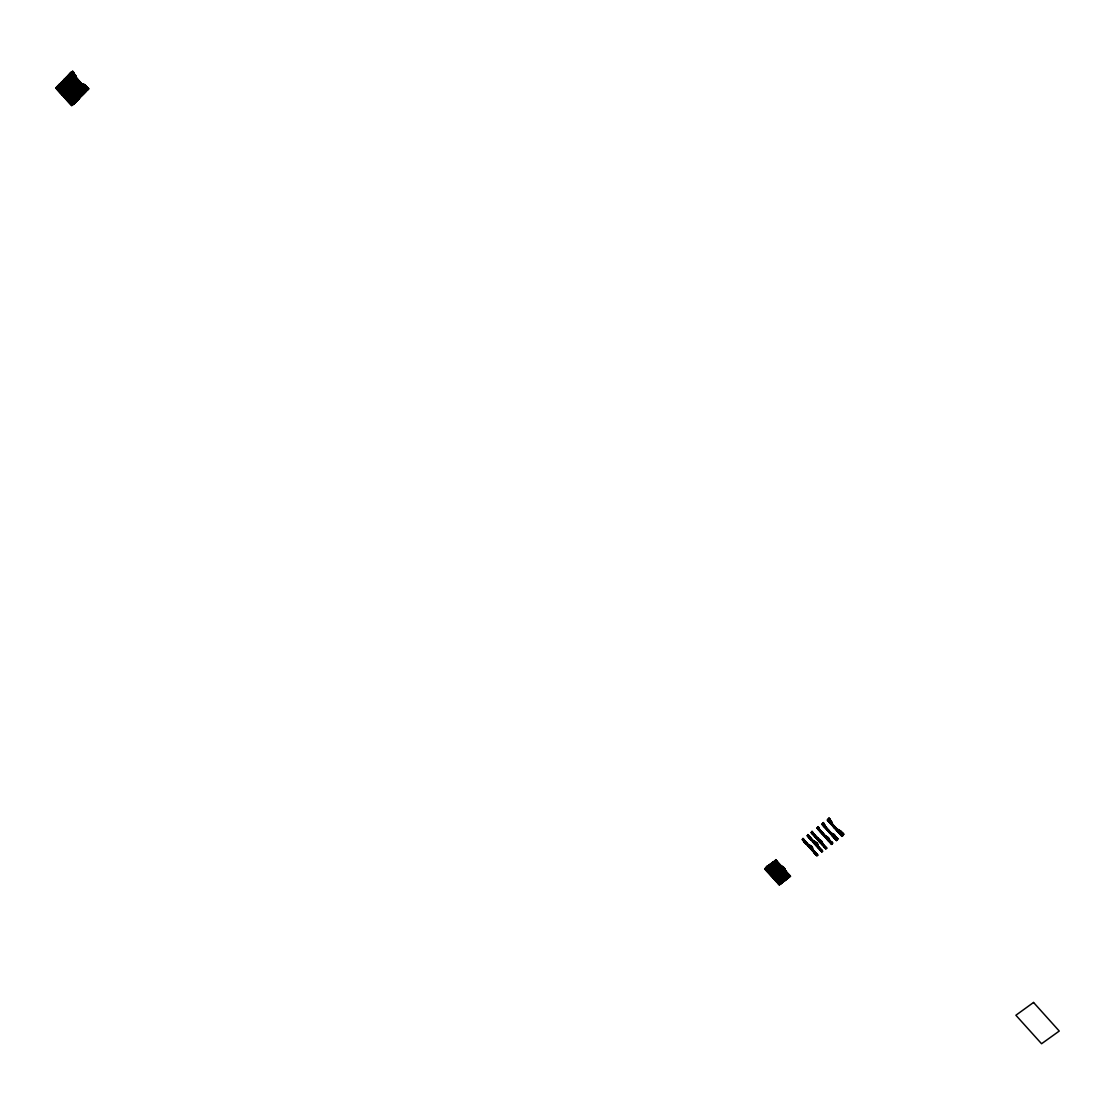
<?xml version="1.0" encoding="UTF-8"?>
<svg xmlns="http://www.w3.org/2000/svg" width="1115" height="1115" viewBox="0 0 1115 1115"><rect width="100%" height="100%" fill="white"/><g stroke="black" fill="none" stroke-linecap="round" stroke-linejoin="round"><path stroke-width="1.5" d="M769.768 872.069L770.521 873.547L772.556 871.4L774.939 873.157L778.172 870.035L778.981 870.927L777.615 872.041L778.423 873.491L776.556 874.941L775.287 873.798L772.946 876.223L771.106 875.596L775.524 872.083L774.632 871.261L771.942 873.449L773.071 874.606L771.455 875.387L770.646 874.495L777.239 869.156L776.43 868.264L775.176 869.923L774.535 868.237L768.779 873.38L779.97 864.669L778.312 865.393L776.695 863.609L775.552 865.059L774.2 864L772.765 865.17L771.956 864.278L775.789 861.825L776.598 860.557L775.789 859.665L774.981 860.919L789.559 877.003L788.876 875.442L787.734 876.348L786.925 875.456L787.65 874.927L788.876 874.495L777.685 883.178L781.643 879.317L782.451 880.209L781.28 881.895L783.51 879.387L784.319 880.279L783.023 882.063L768.472 865.365L770.075 867.804L770.981 866.453L771.817 867.972L772.779 866.578L773.559 868.139L774.758 866.522L775.301 868.306L776.834 866.397L776.235 867.568L775.65 865.839L774.493 867.4L773.545 865.993L771.817 867.972L772.082 867.094L772.625 868.864L773.949 867.149L774.368 869.031L776.458 866.731M775.552 876.585L775.496 877.282L776.528 875.819L777.239 877.449L778.535 875.846L779.915 876.892L780.263 876.028L780.723 877.784L781.448 876.585L782.465 877.951L783.51 876.474L784.207 878.118L784.737 876.989L783.274 878.843L782.646 877.129L781.531 878.676L780.723 877.129L779.789 878.509L778.995 876.948L778.047 878.341L777.448 876.599L776.305 878.174L775.552 876.585L774.563 878.007L773.462 876.724L772.834 877.84L784.43 868.125L778.019 873.296L779.232 874.383L775.496 877.282L774.326 876.055L773.754 877.115L772.263 876.181L772.012 876.948L783.608 867.233L782.27 868.961L783.078 869.867L784.319 868.223L784.012 869.129M777.615 872.041L775.747 874.048L774.214 873.143M768.988 869.547L769.963 868.766L770.758 870.313L767.97 872.488L779.162 863.777L777.225 863.233L778.34 862.885L767.162 871.596L768.11 870.216L768.904 871.763L769.796 870.439L768.988 869.547L768.11 870.216M813.615 835.4L814.563 834.661L813.615 835.4L813.323 833.49L812.807 834.494M815.246 837.198L816.194 836.459L815.246 837.198L813.629 834.842M769.963 868.766L771.204 867.777L770.381 866.885L769.141 868.529L769.559 867.526L769.949 869.421L771.036 867.916L771.845 868.808L770.758 870.313L771.845 868.808M778.995 876.948L779.915 876.892L779.134 875.428L783.329 872.111L781.629 870.397M819.441 840.069L818.494 840.794M820.264 840.306L819.316 841.7L820.264 840.306L817.755 837.672L816.877 838.996L817.755 837.672M79.75 84.726L78.872 83.75L77.52 84.461L79.263 85.284L78.412 85.437L80.991 82.775L65.506 98.747L68.085 96.099L69.715 97.005L68.963 97.075L70.621 95.988L68.907 93.339L74.747 88.029L73.186 87.04L76.196 84.698L77.088 85.674L74.078 88.015L76.35 90.134L72.489 93.967L71.513 92.545L70.621 93.995L71.513 94.97L72.405 93.521L73.688 94.663L75.137 93.228L76.029 94.204L72.252 98.148L70.719 97.158L72.489 95.96L73.367 96.935M772.779 866.578L772.333 865.449L771.942 866.341L770.507 865.365L768.333 867.637L767.956 865.714L766.59 867.47L781.155 883.512L783.594 880.808L782.089 882.787L767.524 866.745L767.956 865.714M773.016 863.442L773.81 864.892L771.97 865.784L771.148 864.892L771.956 864.278M779.134 875.428L778.409 875.958L776.834 874.132M771.148 864.892L770.326 865.533L769.517 864.641L768.458 866.021M771.97 865.784L770.075 867.804L770.381 866.885M773.141 866.341L774.423 865.324L775.427 866.676L776.458 865.226L777.266 866.118L776.235 867.568L777.364 866.021L777.977 867.735L778.939 866.341L779.72 867.902L780.709 866.48L781.462 868.069L782.674 866.453L785.127 869.115L773.643 878.732L774.27 877.616M778.939 866.341L780.779 865.561L769.587 874.271L770.521 873.547L768.946 872.697M774.632 871.261L778.827 867.958L779.594 869.533L778.172 870.035M778.827 867.958L779.97 867.038L780.779 867.93L779.594 869.533L780.779 867.93M72.308 90.454L71.472 88.81L72.893 88.029L71.444 86.942L73.186 85.869L74.078 86.845L70.607 89.702L71.221 91.555M829.198 832.473L830.145 831.748L829.198 832.473L828.417 830.982L829.337 830.842L828.417 830.982M70.621 93.995L73.242 90.775L75.053 91.416M71.513 94.97L72.768 95.597L74.092 94.301L74.97 95.277M780.458 868.223L781.267 869.115L780.402 870.425L778.535 871.874L777.211 870.787M778.577 871.289L779.357 872.766L778.423 872.934M74.635 97.562L73.757 96.587L72.461 97.256L73.994 98.259L76.628 95.542L78.468 97.437L77.702 97.521L79.374 96.406L78.538 94.775L81.841 95.751L65.2 78.217L66.579 77.493L67.457 78.468L66.315 79.625L62.663 83.29L61.771 82.315L77.729 99.388L79.04 98.789L78.148 97.813L76.837 98.413L78.621 97.298L79.499 98.273L77.729 99.388M79.374 96.406L80.224 95.542L81.102 96.517L80.308 96.726L64.335 79.109L65.437 78.649L66.315 79.625M838.912 830.396L837.909 831.846L838.87 831.107L838.104 829.49L837.1 830.94L838.104 829.49M780.709 866.48L779.72 867.902L779.97 867.038M780.821 874.132L781.629 875.024L783.134 873.784L784.458 874.885L784.695 874.118L785.504 875.01L784.333 876.502L784.904 875.428L786.075 876.669L788.068 876.055L788.626 877.728L773.239 861.728L771.915 862.801L786.758 879.178L786.214 877.394L785.95 878.285L787.385 876.557L788.193 877.449L787.692 878.453L786.786 876.989L785.95 878.285L783.232 875.205L782.591 876.334L781.058 875.428L779.943 876.32M65.423 97.562L64.586 95.918L66.175 96.782L64.614 97.772L80.113 81.785L80.921 83.472L80.141 83.653L81.52 84.796L80.155 85.534L80.921 85.437L79.277 84.545L80.642 83.82M772.89 867.986L771.691 869.588L772.695 868.167L773.434 869.756L774.758 868.041M772.695 868.167L772.625 868.864L773.587 867.47M80.224 95.542L81.144 93.981L82.775 94.803L66.05 77.339L67.346 76.684L68.238 77.66L66.942 78.315L67.945 79.82L66.97 80.182L67.931 81.73L66.998 82.05L68.21 83.36L65.116 86.608L61.813 85.52L63.625 84.294L64.517 85.27L63.555 85.604L64.921 84.893L65.813 85.869M70.621 95.988L71.262 95.305L72.141 96.28L73.2 95.207L74.078 96.183M67.123 95.806L66.315 94.148L67.346 93.716L68.224 94.691L66.175 96.782M74.092 94.301L79.723 88.531L78.44 87.305L80.294 86.12L78.412 85.437L80.043 84.461M780.305 871.47L781.866 873.31L785.183 870.676L786.451 871.818L783.65 873.993L782.033 873.157M785.573 871.93L786.326 873.435L784.695 874.118M76.628 95.542L75.067 96.461L76.712 97.353L75.959 97.437L77.952 96.015L76.768 92.824L85.116 84.991L86.008 85.966L82.817 88.461L85.228 90.468L80.949 94.775M77.576 94.482L80.238 91.137L81.688 92.113L86.9 86.928L88.782 88.796L86.343 90.51L70.356 72.879L72.698 71.262L73.576 72.252L71.248 73.855L73.005 74.677L70.412 76.614L71.221 78.301L69.757 79.75L70.649 80.726L74.482 76.921L75.36 77.897L70.51 82.747L68.726 80.266L71.026 78.496L72.796 80.461M831.665 842.16L830.773 843.511L831.665 842.16L829.212 839.47L828.334 840.822L829.365 839.344L828.557 838.438L827.525 839.916L828.779 838.243L827.957 837.351L826.717 839.01L827.957 837.351M71.221 78.301L73.702 75.834L72.141 74.83L74.245 73.437L73.353 72.461L56.642 88.977L58.997 87.346L59.876 88.322L57.52 89.967L74.245 73.437M70.12 85.2L69.228 84.224L67.917 84.907L69.646 85.73L68.809 85.883L73.897 81.242L73.074 79.555L76.294 76.935L75.402 75.959L59.304 91.918L61.618 90.217L60.126 89.158L62.05 87.918L60.099 87.305L61.924 86.162L62.802 87.137L60.99 88.28L62.524 89.284L61.018 90.148L62.078 91.597L60.893 92.768L62.328 95.04L68.935 88.364L67.081 87.653L69.841 85.562L70.719 86.538L68.837 87.751L70.273 88.838L68.865 89.618L69.646 93.2M767.705 868.961L767.287 869.979L768.583 868.278L769.406 869.17L768.096 870.871L767.705 868.961L766.353 870.704L777.531 861.979L776.667 862.118L777.476 863.01L776.695 863.609M779.106 864.794L779.845 866.285L778.479 865.24L777.169 866.843L777.266 866.118M828.473 839.177L828.557 838.438M73.897 81.242L76.559 77.869L61.074 93.869M776.667 862.118L775.664 863.442L774.242 862.452M825.839 835.985L825.086 837.212L825.839 835.985L826.647 836.891L825.894 838.118L826.926 836.64L827.651 838.271M776.528 875.819L776.43 876.557L778.66 874.327L780.04 875.275L778.925 875.596L777.378 873.756M66.189 92.991L68.628 90.538L66.217 88.545L68.921 86.496L69.813 87.472L67.973 88.642L69.395 89.744L64.768 94.385L63.68 93.075L62.663 94.636L63.541 95.611L66.189 92.991L67.067 93.967L63.736 96.796L79.221 80.81L79.667 82.831L80.113 81.785M67.025 83.918L68.67 84.838L67.917 84.907L69.534 83.848L67.862 81.158L68.726 80.266L68.21 81.381L69.102 82.357L70.649 80.726M67.067 93.967L68.879 91.486L70.315 92.475M69.534 83.848L70.245 83.095L71.137 84.071M831.72 842.787L831.832 842.02L832.64 842.926L831.581 844.417L816.947 828.194L818.048 826.661L818.87 827.567L817.755 829.1L818.563 827.846L819.525 829.267L818.577 829.992L819.525 829.267M73.2 95.207L73.688 94.663M773.643 878.732L774.674 877.254L775.371 878.899L776.779 877.101L777.113 879.066L778.423 877.352L778.855 879.233L780.068 877.603L780.598 879.401L781.88 877.7L782.34 879.568L783.859 877.658L784.667 878.55L784.082 879.735L785.657 877.784L786.465 878.662L785.824 879.902L771.245 863.832L772.054 864.724L770.507 865.365M819.4 849.282L820.333 848.557M774.674 877.254L774.563 878.007L775.134 876.948M818.717 846.759L817.769 847.484L818.717 846.759L817.643 845.435L816.961 846.592L818.006 845.1L817.197 844.208L816.138 845.686L817.588 843.86L815.887 842.132L814.521 843.888L815.887 842.132M818.577 848.39L819.525 847.651L818.577 848.39L818.117 846.62M774.089 873.254L772.751 874.341M773.183 864.794L774.618 865.784L775.413 864.543L776.361 865.951L776.458 865.226M783.51 876.474L782.465 877.951L782.646 877.129M817.086 844.961L817.197 844.208M833.03 826.424L833.978 825.685L833.03 826.424L832.306 824.891L833.17 824.779L831.888 823.637L831.4 824.612L832.348 823.874L831.483 822.368L830.591 823.72L831.832 822.062L830.285 820.18L828.961 821.908L830.452 820.041L829.63 819.135L828.138 821.002L829.853 818.94L829.044 818.034L827.33 820.096L841.978 836.362L843.804 834.173L842.996 833.281L841.17 835.456L842.996 833.281M833.17 824.779L832.306 824.891M78.245 82.426L76.628 83.486L77.52 84.461L79.137 83.416L78.775 81.841M79.137 83.416L80.029 82.482M77.506 92.657L76.74 90.956L78.231 91.89M812.849 851.303L813.797 850.578M813.671 852.208L814.605 851.47L813.671 852.208L812.96 850.647M827.567 830.675L828.515 829.936L827.567 830.675L827.107 828.905L826.759 829.769L827.428 828.626L826.759 829.769M828.389 831.581L827.678 830.02M81.883 93.813L82.97 92.726L83.862 93.702L82.775 94.803M821.016 851.08L821.964 850.355L821.016 851.08L820.319 849.519L821.156 849.449L820.208 850.188L818.675 847.748M64.363 91.082L65.813 89.66L64.475 88.461L66.37 87.235L64.447 86.594L66.231 85.493L67.109 86.468L65.339 87.569L67.039 88.419L61.924 92.977L64.363 91.082L66.064 93.102M782.841 874.048L780.653 875.791L779.831 874.899M773.239 861.728L773.922 863.275L771.538 864.641M61.785 93.744L61.924 92.977L61.437 94.064M770.326 865.533L766.479 869.087L767.301 867.707L768.11 868.599L767.287 869.979L769.002 867.916L767.455 866.076L765.657 868.195L780.235 884.237L782.925 881.296L782.117 880.404L778.493 884.07L789.685 875.387L788.876 875.442M771.036 867.916L770.883 868.697L772.082 867.094M63.485 91.987L62.761 90.231L65.186 88.433L63.583 87.472L65.492 86.259M77.952 96.015L77.493 94.552L78.51 92.907L79.249 94.538L80.266 93.005L81.507 94.162M78.385 95.528L81.116 92.113L82.705 92.977M816.947 828.194L818.048 826.661M65.283 95.806L66.245 94.831M820.25 840.961L820.431 840.152L821.239 841.058L820.124 842.606L821.239 841.058M79.221 80.81L78.12 82.552L76.419 80.517L77.451 78.844L61.966 94.845L62.663 94.636M774.535 868.237L774.368 869.031L775.566 867.428M772.263 876.181L773.099 875.54L773.462 876.724M770.799 871.247L771.608 872.139L770.577 872.947M60.712 83.486L76.475 101.521L74.287 102.928L58.328 85.339L60.308 85.953L59.206 86.315L61.604 84.461L60.712 83.486L61.757 81.785M61.604 84.461L62.356 83.667L63.248 84.642L64.405 83.472L65.297 84.461L64.517 85.27M81.813 92.001L86.859 86.97L85.966 85.994L69.046 102.664L71.89 100.559L71.012 99.583L69.019 100.796L71.485 99.04L72.377 100.016L69.91 101.772L71.89 100.559M65.032 80.907L64.335 79.109M79.249 94.538L78.998 94.873M785.267 873.714L786.2 875.052L784.904 875.428M785.42 875.08L786.075 876.669L784.207 878.118L785.796 876.265M825.95 826.689L825.128 827.971L826.076 827.232L825.142 825.783L824.306 827.065L825.253 826.327L824.431 824.779L823.497 826.159L824.626 824.612L823.818 823.706L822.689 825.253L824.083 823.483L823.26 822.577L821.866 824.361L836.515 840.599L837.95 838.759L836.194 837.072L834.898 838.787L836.194 837.072M808.696 844.738L807.985 845.923L808.696 844.738L809.504 845.63L808.793 846.815L809.922 845.268L810.73 846.16L809.601 847.707L810.73 846.16M823.637 824.515L823.818 823.706M79.165 90.942L78.454 89.172L80.266 89.827M77.256 79.653L76.559 77.869M74.83 93.521L73.938 92.545L75.179 91.305L76.921 93.284L76.029 94.204M804.04 839.79L803.107 840.529L804.04 839.79L803.009 838.452L802.298 839.623L816.919 855.79L815.093 853.616L816.236 853.268L815.288 854.006L814.062 852.905L815.427 852.376L814.062 852.905M833.602 834.508L832.445 836.083L833.602 834.508L832.78 833.616L831.637 835.191L832.78 833.616M830.006 833.379L830.954 832.64L830.006 833.379L829.365 831.776M63.541 95.611L64.768 94.385M777.364 866.021L777.169 866.843L777.908 865.644L778.911 867.01L779.287 866.132M81.841 95.751L82.036 94.956M815.469 843.163L814.856 841.421L813.713 842.996L814.856 841.421M85.228 90.468L86.496 89.186L83.834 86.273L82.803 86.594L84.824 85.256L83.932 84.28L81.047 86.51L83.43 88.517L80.893 91.04L80.015 90.064L81.27 88.81L83.946 91.723M776.848 872.613L777.49 874.216L776.221 873.073M777.448 876.599L777.239 877.449L777.991 876.237L778.981 877.616L779.343 876.738M775.65 865.839L775.427 866.676L776.221 865.435M784.779 872.543L785.587 873.435C785.03 875.136 782.117 871.707 784.556 871.122L782.967 869.31M836.292 830.034L837.24 829.295L836.292 830.034L835.665 828.403L835.47 829.142L836.417 828.403L835.665 828.403M781.517 867.372L780.528 868.794L781.699 867.219L782.27 868.961L783.483 867.345L783.204 868.237M781.699 867.219L781.462 868.069L782.27 866.815L781.462 865.923L780.653 867.177L780.263 865.365M781.866 876.32L781.071 876.92M816.055 838.104L817.002 837.365L816.055 838.104L815.455 836.459M68.475 81.13L67.834 79.29L71.806 75.876L70.384 74.747L73.353 72.461M70.245 83.095L70.496 82.231L71.82 83.346M775.023 874.035L773.099 875.54M778.312 865.393L777.908 865.644M77.353 90.914L78.273 89.967M62.524 92.963L61.646 91.987L62.761 90.231L64.614 90.859M774.758 866.522L774.493 867.4L775.232 866.216M780.068 877.603L779.789 878.509L780.723 877.129M771.455 875.387L771.204 876.055L782.674 866.453M774.117 874.731L774.925 875.623L773.908 876.432M782.019 874.676L782.828 875.568L781.448 876.585M778.409 875.958L777.991 876.237M71.026 78.496L72.308 77.214L74.078 79.179M62.356 83.667L62.649 82.761L63.973 83.876L65.339 82.51L66.231 83.486L65.297 84.461M64.963 82.872L64.071 81.883L65.227 80.726L66.12 81.702L64.405 83.472M772.834 877.84L773.071 877.073M830.717 822.076L831.01 821.156L829.769 822.814L831.107 821.086L829.769 822.814M835.846 838.062L835.33 836.222L834.076 837.895L835.33 836.222L833.867 834.285L832.445 836.083M71.262 95.305L71.541 94.413L70.691 95.305L71.639 96.838L69.855 98.05L70.719 97.869L68.963 97.075L70.287 96.392L71.165 97.367M73.771 92.698L72.057 90.691L73.325 89.423L74.217 90.399L71.611 92.991M787.148 876.766L786.786 876.989M778.981 870.927L779.733 870.355L780.556 871.247L779.385 872.181M823.511 844.571L822.563 845.295L823.511 844.571L822.41 843.247L821.755 844.403L822.689 843.665L821.88 842.104L820.933 843.498L822.201 841.825L821.393 840.919L820.124 842.606M821.072 841.867L821.393 840.919M771.204 867.777L770.883 868.697L771.789 867.359M777.239 869.156L776.918 870.09L778.186 868.418L777.378 867.526L776.11 869.198L776.43 868.264M69.437 91.5L71.43 89.479M778.186 868.418L777.852 869.365L779.162 867.651L778.354 866.759L777.043 868.474L777.378 867.526M835.024 837.156L835.372 836.18L834.076 837.895M834.215 836.25L834.55 835.288L833.267 836.989L834.675 835.177L833.267 836.989M807.985 845.923L808.277 845.114L806.229 843.679L807.302 843.386L805.824 844.041L804.194 842.243L805.671 841.588L804.194 842.243M803.915 841.421L804.863 840.682L803.915 841.421L803.399 839.72M836.654 838.954L837.003 837.978L835.706 839.693L837.142 837.867L835.706 839.693M70.092 79.458L69.2 78.468L70.343 77.325M72.754 82.385L71.862 81.409L73.005 80.266M781.88 877.7L781.531 878.676L782.256 877.477M778.423 877.352L778.047 878.341L778.8 877.129M775.05 863.345L773.824 864.334M771.329 866.257L770.981 866.453M769.406 869.17L769.029 870.146L770.367 868.418M774.005 865.686L773.545 865.993M778.354 866.759L777.977 867.735L778.716 866.536M779.162 867.651L778.786 868.627L779.747 867.233M829.908 821.17L830.285 820.18M768.583 868.278L768.207 869.254L770.2 867.052M812.988 849.672L812.041 850.41L812.988 849.672L812.152 848.139L811.232 849.505L812.556 847.776L811.748 846.884L810.424 848.613L811.971 846.689L811.149 845.797L809.601 847.707M811.358 847.874L811.748 846.884M773.949 867.149L773.559 868.139L774.354 866.885M812.891 842.09L813.838 841.365L812.891 842.09L812.417 840.348M809.155 836.752L808.835 837.588L808.347 835.86L808.013 836.696L808.96 835.957L807.943 834.591L807.204 835.79L821.825 851.985L822.772 851.247L807.943 834.591M63.081 82.9L64.071 81.883M816.278 844.055L816.696 843.024L815.33 844.794L816.779 842.968L815.33 844.794M69.158 80.405L68.266 79.43L69.2 78.468M64.168 96.921L63.708 94.942L62.844 95.82L78.329 79.834L72.294 86.064L73.005 86.036L69.66 84.991L71.499 83.737L72.391 84.712L71.416 85.075L72.796 84.35L73.674 85.325M70.928 82.371L71.862 81.409M71.053 95.486L69.353 93.465L69.771 92.461L70.789 93.841M821.825 851.985L821.407 850.174M821.866 824.361L823.26 822.577M776.054 862.564L776.862 863.456L775.413 864.543M833.407 835.344L833.867 834.285M840.139 830.926L838.731 832.752L840.139 830.926L839.33 830.034L837.909 831.846M78.064 93.939L77.618 91.932L78.691 93.27M838.87 831.107L839.33 830.034M776.779 877.101L776.305 878.174L777.336 876.711M775.009 864.892L774.423 865.324M72.796 93.688L73.938 92.545M824.18 847.093L825.128 846.369L824.18 847.093L823.846 845.212L823.372 846.201M771.984 870.299L772.793 871.191L771.608 872.139M819.386 830.898L820.333 830.159M821.016 832.71L821.964 831.971L821.016 832.71L821.434 831.79L819.804 829.978M778.019 871.679L775.287 873.798M783.957 874.676L782.828 875.568M767.301 867.707L765.545 869.812L776.723 861.087L775.789 861.825L774.577 860.641L774.047 861.658M776.207 860.905L776.598 862.717L774.2 864M830.828 834.285L831.776 833.546L830.828 834.285L830.452 832.431M779.803 877.84L777.922 879.958L778.674 878.634L777.866 877.742L776.179 879.777L775.887 877.784L775.371 878.899L776.361 877.477M80.615 93.186L81.688 92.113M71.89 94.622L72.489 93.967M77.451 78.844L75.722 80.628L77.688 83.04L76.628 83.486L74.858 81.52L72.391 84.712M823.455 835.414L824.403 834.675M824.264 836.306L825.212 835.567M784.918 873.923L783.232 875.205M829.086 820.264L829.63 819.135M776.096 874.69L774.925 875.623M769.378 870.801L770.186 871.693L768.779 873.38M785.991 871.568L783.134 873.784M777.03 873.965L774.326 876.055M832.208 825.518L832.696 824.543M825.002 847.999L825.699 846.815L826.759 848.167L825.811 848.891L811.176 832.696L812.054 831.372L812.933 832.863L811.985 833.602L812.933 832.863M64.154 79.918L61.771 82.315M783.859 877.658L783.274 878.843L784.319 877.366M810.549 846.982L811.149 845.797M822.647 834.508L823.595 833.769L822.647 834.508L823.33 833.337L822.522 832.445L821.825 833.602L822.522 832.445M816.877 838.996L817.811 838.257M785.657 877.784L785.016 879.01L786.214 877.394M775.399 861.533L774.047 862.62M770.367 870.021L771.176 870.913L770.186 871.693M825.086 837.212L826.034 836.473M63.89 93.409L65.395 91.305L66.454 90.845L67.346 91.82M821.825 833.602L822.772 832.863M78.329 79.834L74.886 83.388L76.656 84.183L74.914 85.256L75.764 85.088L74.022 84.28L75.764 83.207M77.813 92.28L80.015 90.064M837.1 830.94L838.048 830.201M840.487 832.919L841.212 831.609L839.539 833.644L841.254 831.581L839.539 833.644M841.309 833.811L842.034 832.515L840.362 834.55L842.076 832.473L840.362 834.55M771.245 863.832L770.061 864.25L784.89 880.627L785.894 879.08L785.085 878.188L783.148 880.46L783.873 879.15L783.065 878.258L782.34 879.568L783.455 878.021M69.91 92.866L72.057 90.691M80.392 93.395L79.513 92.42L80.238 91.137L85.966 85.994M839.679 832.013L840.431 830.675L842.884 833.379L842.118 834.717M776.361 865.951L776.974 864.864L776.165 863.972M777.866 877.742L777.113 879.066L778.27 877.491M784.04 876.097L783.399 877.226L784.389 875.791M827.33 820.096L829.044 818.034M822.563 845.295L823.232 844.153M825.936 828.863L826.884 828.124M817.769 847.484L818.452 846.327M825.811 848.891L826.508 847.721M769.002 867.916L768.207 869.254L769.559 867.526M68.74 80.796L69.757 79.75M803.107 840.529L803.817 839.344M769.002 865.003L783.957 881.352L785.072 879.707L784.263 878.815L782.214 881.185L783.148 879.707L782.34 878.815L780.472 881.017L781.336 879.596L780.528 878.704L779.664 880.125L781.531 878.021M813.713 842.996L814.452 841.783L813.629 840.891M766.59 867.47L767.455 866.076M773.239 869.282L774.047 870.174L772.556 871.4M808.013 836.696L808.751 835.497M831.637 835.191L832.417 833.936L831.595 833.044M780.528 878.704L778.73 880.836L779.678 879.359L778.869 878.467L777.002 880.669L777.922 879.205L777.113 878.313L776.179 879.777L777.587 877.993M782.34 878.815L781.406 880.293L783.065 878.258M778.869 878.467L777.922 879.958L779.232 878.244M818.577 829.992L819.372 828.738M829.964 842.619L830.912 841.881M829.156 841.713L830.104 840.975M786.758 879.178L787.594 877.881M785.085 878.188L784.082 879.735L786.061 877.519M776.821 869.533L777.629 870.425L776.793 871.707L775.218 869.24L772.793 871.191M78.371 93.562L79.513 92.42M777.768 868.794L778.577 869.686L777.629 870.425M817.685 839.902L818.633 839.163M831.4 824.612L832.292 823.274M811.985 833.602L812.877 832.264M775.482 878.146L774.451 879.61L785.643 870.927L784.793 869.407L779.72 873.491L780.974 874.55L779.469 875.219M785.601 870.299L784.556 871.122M812.041 850.41L812.96 849.045M821.755 844.403L822.689 843.01M776.793 871.066L775.524 872.083M784.263 878.815L783.148 880.46L784.667 878.55M824.306 827.065L825.253 825.685M767.97 872.488L768.918 871.108M770.772 869.658L769.796 870.439M782.298 868.306L779.733 870.355M783.106 869.198L780.556 871.247M767.524 866.745L768.472 865.365M779.636 868.85L778.577 869.686M781.643 879.317L780.472 881.017L782.688 878.592M781.336 879.596L779.538 881.728L780.723 880.042L779.915 879.15L778.73 880.836L780.876 878.495M773.503 869.059L771.176 870.913M828.334 840.822L829.365 839.344M825.894 838.118L826.926 836.64M826.717 839.01L827.748 837.546M831.581 844.417L832.64 842.926M830.773 843.511L831.832 842.02M816.961 846.592L818.006 845.1M765.657 868.195L766.911 866.453L767.719 867.345L766.479 869.087L768.862 866.536M783.51 879.387L782.214 881.185L783.873 879.15M779.915 879.15L777.81 881.561L779.106 879.763L778.298 878.871L777.002 880.669L778.674 878.634M819.316 841.7L820.431 840.152M817.755 829.1L818.87 827.567M808.793 846.815L809.922 845.268M823.497 826.159L824.626 824.612M778.172 866.926L774.047 870.174M814.521 843.888L815.664 842.313M782.507 868.111L781.267 869.115M785.824 879.902L787.023 878.285M834.898 838.787L836.139 837.114M785.127 869.115L778.66 874.327M827.525 839.916L828.779 838.243M830.591 823.72L831.832 822.062M820.933 843.498L822.201 841.825M811.232 849.505L812.556 847.776M767.162 871.596L768.514 869.853M822.689 825.253L824.083 823.483M836.515 840.599L837.95 838.759M816.138 845.686L817.588 843.86M774.451 879.61L775.887 877.784M786.451 871.818L775.26 880.502L776.695 878.676M783.148 879.707L779.427 883.345L781.183 881.129L780.375 880.237L778.618 882.453L780.723 880.042M782.117 880.404L780.347 882.62L782.451 880.209M781.155 883.512L782.925 881.296M828.961 821.908L830.452 820.041M810.424 848.613L811.971 846.689M784.89 880.627L786.465 878.662M838.731 832.752L840.431 830.675M841.17 835.456L842.884 833.379M779.427 883.345L781.462 880.878L782.27 881.77L780.235 884.237M828.138 821.002L829.853 818.94M841.978 836.362L843.804 834.173M766.353 870.704L768.11 868.599M775.26 880.502L777.113 878.313M786.382 872.822L787.26 872.711L776.068 881.394L777.922 879.205M779.678 879.359L776.876 882.286L788.068 873.602L786.772 874.076L785.963 873.184L787.26 872.711M783.957 881.352L785.894 879.08M783.023 882.063L785.072 879.707M782.089 882.787L784.319 880.279M775.789 859.665L790.493 876.279L779.301 884.962L764.737 868.92L766.911 866.453M765.545 869.812L767.719 867.345M776.068 881.394L778.298 878.871M776.876 882.286L779.106 879.763M777.685 883.178L780.375 880.237M778.493 884.07L781.462 880.878M779.301 884.962L782.27 881.77M73.005 73.938L74.078 73.59L75.764 75.625L73.911 76.796L73.032 75.82L74.97 74.566L73.883 74.928L58.412 90.942L60.349 89.688L58.384 89.075L60.698 87.472L58.983 85.465L56.6 87.123L72.573 104.699L75.876 102.162L74.998 101.186L71.681 103.723L74.426 101.8L75.304 102.775L71.708 105.591L55.75 88.001L72.698 71.262M60.893 92.768L60.182 92.893L76.294 76.935M68.001 98.775L67.248 98.845L68.809 97.939L67.917 96.963L66.37 97.869L68.001 98.775L66.398 99.723L81.883 83.75L83.514 84.67L81.911 85.618L82.789 85.423L81.52 84.796M69.311 99.36L68.14 99.82L70.12 98.51L69.228 97.535L67.248 98.845L68.419 98.385L69.311 99.36L67.276 100.698L83.932 84.28M70.607 99.946L69.019 100.796L71.29 99.221L70.412 98.245L68.14 99.82L69.729 98.97L70.607 99.946L68.168 101.688L85.116 84.991M73.506 100.768L71.653 101.869L74.05 100.183L73.158 99.207L70.775 100.894L72.628 99.792L73.506 100.768L70.802 102.747L73.256 101.103L74.134 102.078L71.681 103.723L75.249 100.866L74.357 99.89L69.938 103.639L86.9 86.928L85.437 87.667M74.134 102.078L70.83 104.615L87.904 87.806L85.465 89.534L86.496 89.186M71.708 105.591L88.782 88.796M70.83 104.615L74.426 101.8M764.737 868.92L775.915 860.195M802.298 839.623L803.009 838.452M807.204 835.79L808.152 835.051M811.176 832.696L812.054 831.372M810.591 837.755L809.267 838.285L810.591 837.755L808.765 837.1L809.769 836.863M805.546 843.219L806.48 842.48M810.452 839.4L811.399 838.661L810.075 839.177M811.274 840.292L812.208 839.553M807.162 845.017L807.455 844.208M771.942 873.449L770.089 874.885L781.462 865.923M833.839 827.33L834.801 826.591M834.661 828.236L835.609 827.497L834.661 828.236L833.462 827.107M816.096 854.898L817.044 854.174L816.264 854.188M816.919 855.79L817.852 855.066L803.232 838.884M69.938 103.639L73.256 101.103M69.046 102.664L72.628 99.792M59.416 84.977L57.464 86.231L73.423 103.82L76.475 101.521M74.287 102.928L77.116 100.852L76.224 99.876L74.259 101.075L76.907 99.151L77.799 100.127L75.151 102.05L59.179 84.447L60.043 83.569M68.168 101.688L71.012 99.583M76.224 99.876L73.395 101.953L75.249 100.866M55.75 88.001L58.538 85.98L59.416 86.956L56.642 88.977M77.799 100.127L76.001 101.158L78.538 99.347L77.646 98.371L75.123 100.183L76.503 99.514L73.353 98.232L75.04 97.186L75.931 98.162L74.231 99.207L76.35 97.785L77.228 98.761L75.123 100.183L76.907 99.151M75.625 98.538L73.381 100.099L74.97 99.235L75.848 100.211L72.545 102.845L74.998 101.186M67.276 100.698L69.729 98.97M74.97 99.235L72.517 100.977L74.05 100.183M72.573 104.699L75.304 102.775M76.503 99.514L74.259 101.075L75.848 100.211M78.148 97.813L75.987 99.305L77.228 98.761M60.893 82.677L76.865 100.28L79.04 98.789M73.423 103.82L75.876 102.162M70.356 72.879L71.499 72.461L69.492 73.771L85.479 91.402L87.528 90.05L71.221 71.987M77.311 83.472L75.778 84.364L76.879 83.973L78.719 85.869L76.684 87.221L78.217 88.224L76.712 89.089L77.771 90.524M66.398 99.723L68.419 98.385M76.879 83.973L74.914 85.256L76.196 84.698M60.308 85.953L57.492 88.099L58.997 87.346M83.834 86.273L81.27 88.81M74.078 73.59L72.141 74.83L73.005 74.677M61.172 86.942L59.234 88.183L61.158 88.852L59.276 90.05L60.809 91.054L59.304 91.918M57.52 89.967L59.457 88.712M71.29 99.221L69.883 99.918L71.764 98.705L70.872 97.73L68.991 98.928L70.12 98.51M74.357 97.911L72.489 99.124L73.409 98.887L71.597 98.134L73.102 97.284M75.235 98.9L72.517 100.977L74.357 99.89M79.416 85.144L77.548 86.329L79.221 87.207L76.712 89.089L75.82 88.113L78.329 86.231M81.911 84.447L80.155 85.534L82.036 86.217L79.388 88.852M60.266 87.876L58.384 89.075L59.876 88.322M81.144 85.242L79.29 86.413L80.851 87.402L79.723 88.531M68.057 87.388L66.217 88.545L67.039 88.419M74.886 84.113L73.158 85.172L74.092 84.949L76.768 87.848L74.175 90.44L76.433 88.169M72.531 97.897L70.747 99.026L71.764 98.705M73.409 98.887L70.775 100.894L72.377 100.016M74.092 84.949L72.294 86.064L73.186 85.869M62.524 89.284L64.503 87.263L63.625 86.287L61.841 87.388L63.527 88.252L61.869 89.256L62.998 90.65M72.113 85.061L70.552 85.966L72.336 86.747L69.715 88.726L70.747 90.204M82.789 85.423L81.047 86.51L82.036 86.217M71.444 85.771L69.688 86.859L71.262 87.834L70.273 88.838M69.827 96.894L68.809 97.939M70.719 97.869L68.991 98.928L70.412 98.245M67.778 83.862L66.161 84.81L67.931 85.618L66.189 86.677L67.109 86.468M75.764 85.088L73.186 87.04L74.078 86.845M78.371 84.308L74.747 88.029M79.263 85.284L77.548 86.329L78.719 85.869M67.039 84.642L65.311 85.702L66.231 85.493M75.151 102.05L77.116 100.852M72.127 73.688L70.384 74.747L71.235 74.607L69.492 73.771M68.768 84.754L67.053 85.785L67.931 85.618M69.646 85.73L67.945 86.775L68.921 86.496M83.862 93.702L86.273 91.291L85.381 90.315L82.97 92.726M85.047 92.517L68.642 74.663L70.343 73.632M71.235 74.607L69.52 75.639L70.663 77.033M66.161 87.444L64.475 88.461L65.186 88.433M78.468 97.437L75.987 99.305L77.646 98.371M80.921 85.437L79.29 86.413L80.294 86.12M75.82 96.378L74.203 97.34L75.04 97.186M76.712 97.353L75.095 98.315L75.931 98.162M62.649 87.277L60.99 88.28L62.05 87.918M81.813 86.426L80.851 87.402M65.506 98.747L67.109 97.799M69.715 97.005L68.113 97.953L69.228 97.535M82.621 83.695L81.019 84.642L81.883 83.75M68.823 96.029L67.917 96.963M56.6 87.123L58.538 85.98M59.416 86.956L57.492 88.099L60.921 84.545L62.691 85.256L60.963 86.413L61.729 86.329L59.179 84.447M61.729 86.329L59.234 88.183L60.698 87.472M68.67 84.838L65.339 87.569L66.37 87.235M73.005 86.036L71.444 86.942L72.336 86.747M64.294 87.458L62.733 88.364L63.527 88.252M78.203 84.447L75.792 86.245L77.088 85.674M70.37 86.859L68.837 87.751L69.813 87.472M79.959 86.426L78.44 87.305L79.221 87.207M72.252 98.148L69.883 99.918L71.485 99.04M70.343 84.991L68.809 85.883L69.841 85.562M66.9 88.545L65.813 89.66M71.221 85.98L69.688 86.859L70.719 86.538M73.855 87.054L72.893 88.029M71.374 97.172L69.855 98.05L70.872 97.73M73.994 98.259L71.625 100.002L73.158 99.207M64.238 85.632L62.705 86.496L63.625 86.287M65.116 86.608L63.583 87.472L64.503 87.263M77.325 87.249L75.82 88.113L76.768 87.848M72.809 74.858L71.806 75.876M58.412 90.942L59.931 90.078M58.328 85.339L59.848 84.475M61.632 88.308L60.126 89.158L61.158 88.852M77.325 89.144L75.179 91.305M73.911 76.796L75.402 75.959M77.256 83.541L75.778 84.364L76.656 84.183M75.472 81.59L73.994 82.412L75.346 83.597M62.426 85.59L60.963 86.413L61.924 86.162M63.318 86.566L61.841 87.388L62.802 87.137M76.865 100.28L78.538 99.347M83.764 93.186L67.778 75.555L69.255 74.733L70.133 75.709L68.67 76.531L69.604 78.106M60.726 89.242L59.276 90.05L60.349 89.688M62.621 80.893L78.594 98.51L79.987 97.73L78.566 96.643L79.625 96.183L80.517 97.158L79.444 97.618L63.471 80.001M79.109 96.754L77.702 97.521L78.621 97.298M72.001 87.054L71.262 87.834M69.395 87.862L67.973 88.642L68.935 88.364M73.59 75.931L72.308 77.214M68.517 88.768L66.454 90.845M74.607 88.155L73.325 89.423M70.914 74.9L70.133 75.709M67.527 84.099L66.635 83.109L65.283 83.834L66.607 85.033M74.454 82.608L73.13 83.304L74.454 84.517M67.778 75.555L69.13 76.74L67.806 77.423L68.698 79.04M82.9 94.064L66.914 76.447L68.238 75.764M64.921 88.684L63.722 89.883M65.715 84.057L64.921 84.893M73.562 83.527L72.796 84.35M78.831 87.555L78.217 88.224M57.464 86.231L58.983 85.465M86.329 88.642L87.792 87.918L84.601 90.426L85.381 90.315M84.545 86.691L86.008 85.966M76.28 95.862L75.388 94.886L73.757 96.587M72.113 72.963L73.576 72.252M64.614 97.772L65.813 97.2L66.705 98.176M786.228 875.972L787.943 875.219L786.465 874.369L788.068 873.602M787.274 875.261L788.876 874.495M67.764 81.883L66.231 83.486M67.304 82.398L66.635 83.109M77.06 95.04L75.931 95.569L77.493 94.552M67.485 97.353L66.607 96.378L65.813 97.2M805.824 844.041L807.302 843.386M770.73 863.749L771.915 862.801M60.182 92.893L61.646 91.987M75.095 81.925L74.203 80.949L73.102 81.437L74.036 82.998M75.959 81.047L74.858 81.52L76.419 80.517M62.106 89.66L61.618 90.217M69.771 76.057L69.13 76.74M76.35 97.785L75.095 98.315L78.496 95.43M76.893 89.548L76.35 90.134M69.353 93.465L68.224 94.691M69.088 93.799L68.21 92.824L67.346 93.716M780.528 874.383L781.866 873.31M80.294 84.141L79.402 83.151L78.872 83.75M61.186 90.622L60.809 91.054M86.343 90.51L87.528 90.05M814.87 853.811L816.236 853.268M778.827 874.188L779.72 873.491M69.855 89.228L69.395 89.744M834.271 828.013L835.609 827.497M83.667 85.716L84.824 85.256M68.977 90.134L68.628 90.538M67.067 78.844L65.227 80.726M76.656 80.294L75.764 79.318L74.203 80.949M70.747 95.862L70.287 96.392M70.593 84.656L69.228 84.224M789.685 875.387L788.068 876.055M67.053 80.754L66.12 81.702M73.158 82.022L72.252 82.315L73.13 83.932M68.712 77.13L68.238 77.66M815.427 852.376L814.48 853.1M779.97 864.669L778.479 865.24M72.252 82.956L71.499 83.737M815.901 854.508L817.044 854.174M769.42 873.867L770.646 874.495M67.806 78.064L67.457 78.468M68.893 93.995L66.607 96.378M836.417 828.403L835.47 829.142M803.79 840.989L805.671 841.588M74.775 75.904L75.764 75.625M73.883 74.928L74.872 74.649L73.702 75.834M807.037 844.585L808.11 844.278M786.075 874.606L786.772 874.076M63.736 96.796L64.531 96.587M76.698 93.507L75.388 94.886M78.594 98.51L79.499 98.273M811.204 839.79L813.03 840.459M76.628 91.681L75.137 93.228M68.754 92.224L68.21 92.824M815.246 836.64L816.194 836.459M820.208 849.63L821.156 849.449M829.239 831.888L830.145 831.748M62.607 91.012L62.078 91.597M777.476 863.01L778.34 862.885M85.479 91.402L86.273 91.291M779.915 865.686L780.779 865.561M833.114 825.783L833.978 825.685M828.501 830.926L829.337 830.842M769.517 864.641L770.061 864.25M813.783 851.539L814.605 851.47M82.775 84.726L83.514 84.67M821.142 850.41L821.964 850.355M789.685 876.334L790.493 876.279M786.465 874.369L785.504 875.01M67.583 80.155L65.339 82.51M830.173 832.682L830.954 832.64M817.072 855.08L817.852 855.066M777.657 873.505L778.019 873.296M813.016 833.769L813.755 833.755M813.825 834.661L814.563 834.661M836.487 829.309L837.24 829.295M816.264 837.365L817.002 837.365M785.587 873.435L785.963 873.184M71.332 79.472L73.06 77.688M781.058 875.428L781.629 875.024M75.36 77.897L75.667 76.879M69.102 82.357L68.21 83.36M773.113 862.383L787.692 878.453M828.278 819.358L842.94 835.623M822.814 823.623L837.463 839.86M817.894 827.455L832.529 843.679M812.124 831.957L826.759 848.167M776.974 864.864L778.033 864.125M69.715 83.681L70.51 82.747M62.663 83.29L61.799 84.28M814.438 835.748L815.372 835.567L814.438 835.748M69.799 94.329L68.085 96.099L70.663 93.437L69.799 94.329M820.612 830.884L820.208 831.804L820.612 830.884M1033.549 1002.455L1015.89 1015.249L1041.563 1043.738L1059.25 1031.054L1033.549 1002.455"/></g></svg>
